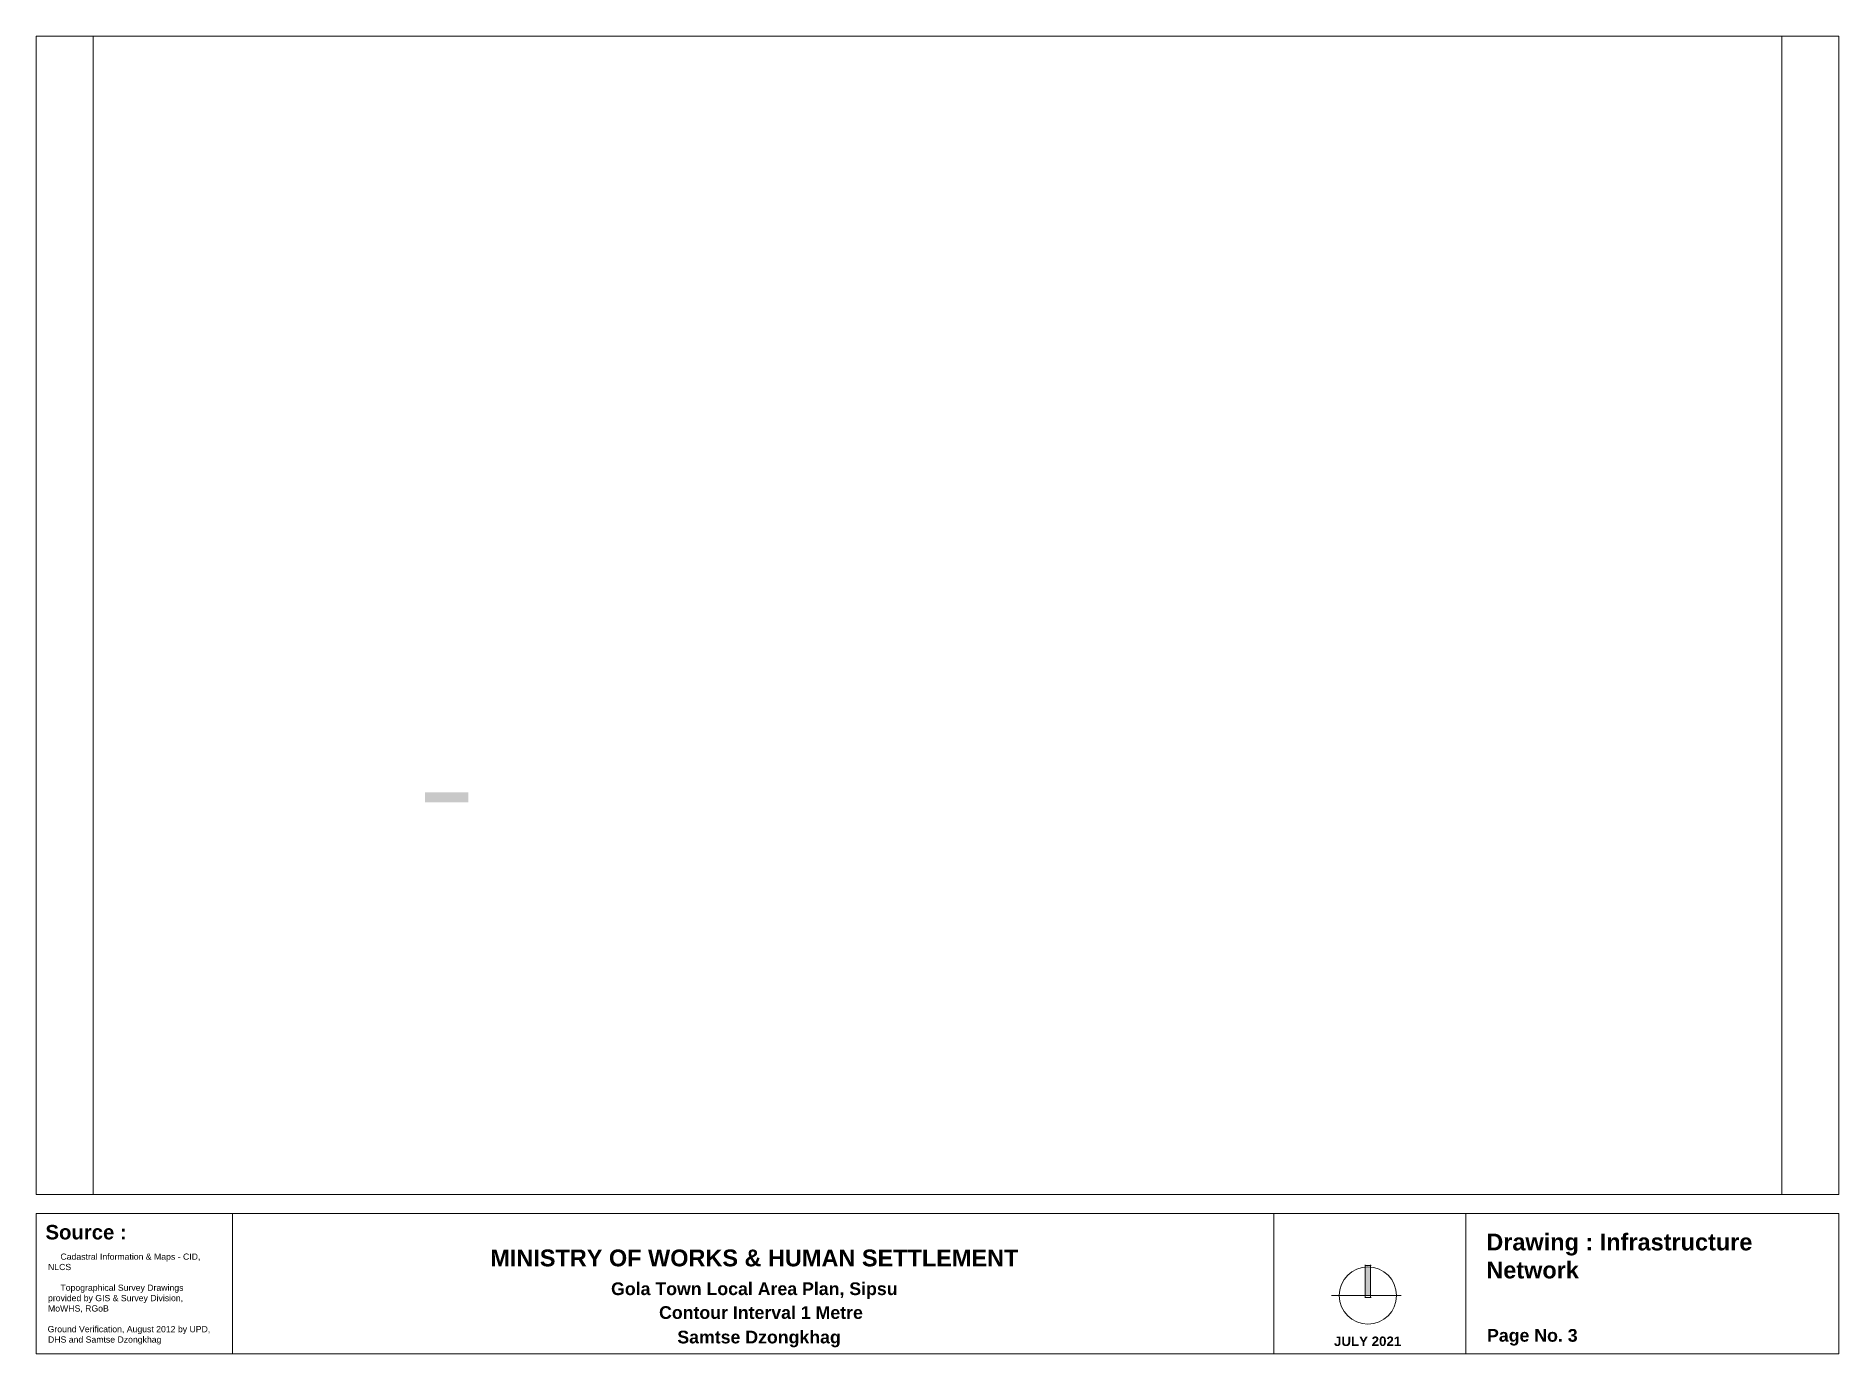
# Paper-space layout 'INFRASTRUCTURE NETWORK' of a CAD drawing. Header units: inches. Extents: x 0.9 to 15.8, y 0.2 to 11.1.
import ezdxf

# ---------------------------------------------------------------- set-up
doc = ezdxf.new("R2010")
doc.units = ezdxf.units.IN
doc.header["$MEASUREMENT"] = 0
doc.layers.add('HATCH', color=250, linetype='Continuous', lineweight=0)
doc.layers.add('Layout', color=250, linetype='Continuous', lineweight=15)
doc.styles.add('Ariel', font='arial.ttf')

psp = doc.layouts.new('INFRASTRUCTURE NETWORK')

# ---------------------------------------------------------------- hatches: boundary and pattern name
at = {"layer": 'HATCH', "true_color": 0xb6b4aa}
h = psp.add_hatch(color=253, dxfattribs=at)
h.dxf.hatch_style = 1
h.paths.add_polyline_path([(4.142, 4.881), (4.142, 4.8), (4.501, 4.8), (4.501, 4.881)])
at = {"layer": 'Layout'}
h = psp.add_hatch(color=256, dxfattribs=at)
h.paths.add_polyline_path([(11.949, 0.954, 0.023203), (11.927, 0.953), (11.927, 0.716), (11.949, 0.716)])
h.paths.add_polyline_path([(11.971, 0.953, 0.023203), (11.949, 0.954), (11.949, 0.716), (11.971, 0.716)])

# ---------------------------------------------------------------- linework, layer by layer
at = {"layer": 'Layout', "color": 253}
for p, q in [((2.549, 1.395), (2.549, 0.233)), ((11.171, 1.395), (11.171, 0.233)), ((12.76, 1.395), (12.76, 0.233))]:
    psp.add_line(p, q, dxfattribs=at)
for points in [[(0.922, 11.143), (15.849, 11.143), (15.849, 1.552), (0.922, 1.552)], [(0.922, 0.233), (15.849, 0.233), (15.849, 1.395), (0.922, 1.395)]]:
    psp.add_lwpolyline(points, close=True, dxfattribs=at)
at = {"layer": 'Layout', "lineweight": 5}
for points in [[(11.924, 0.966), (11.975, 0.966)], [(11.927, 0.97), (11.927, 0.697)], [(11.971, 0.97), (11.971, 0.697)], [(11.646, 0.716), (12.225, 0.716)], [(11.924, 0.701), (11.975, 0.701)]]:
    psp.add_lwpolyline(points, dxfattribs=at)
at = {"layer": 'Layout'}
psp.add_lwpolyline([(12.225, 0.716), (11.949, 0.716)], dxfattribs=at)
psp.add_circle((11.949, 0.716), 0.237, dxfattribs=at)

# ---------------------------------------------------------------- texts
at = {"layer": 'Layout', "attachment_point": 1, "style": 'Ariel'}
for s, insert, char_height, width in [('{\\fArial|b1|i0|c0|p34;\\C7;Source :}', (1, 1.301), 0.1203, 4.66811), ('{\\fArial|b1|i0|c0|p34;\\C7;Drawing : Infrastructure Network}', (12.929, 1.229), 0.13913, 2.85119), ('\\pi-0.1029,l0.1029;^ICadastral Information & Maps - CID, NLCS\\P^I\\P^ITopographical Survey Drawings provided by GIS & Survey Division, MoWHS, RGoB\\P\\P     Ground Verification, August 2012 by UPD, DHS and Samtse Dzongkhag', (0.918, 1.064), 0.05145, 1.4785), ('\\pi2.13349;{\\fArial|b1|i0|c0|p34;\\C7;MINISTRY OF WORKS & HUMAN SETTLEMENT}', (2.549, 1.097), 0.13913, 8.62233), ('\\pi3.13362;{\\fArial|b1|i0|c0|p34;\\C7;Gola Town Local Area Plan, Sipsu}', (2.549, 0.825), 0.10502, 8.62233), ('\\pi3.53098;{\\f@Arial Unicode MS|b1|i0|c0|p34;\\C7;Contour Interval 1 Metre}', (2.549, 0.628), 0.10502, 8.62233), ('\\pi3.68237;{\\f@Arial Unicode MS|b1|i0|c0|p34;\\C7;Samtse Dzongkhag}', (2.549, 0.425), 0.10502, 8.62233), ('{\\fArial|b1|i0|c0|p34;\\C7;JULY 2021}', (11.668, 0.377), 0.07877, 0.99564), ('{\\fArial|b1|i0|c0|p34;\\C7;Page No. 3}', (12.935, 0.439), 0.10502, 2.91413)]:
    psp.add_mtext(s, dxfattribs=dict(at, insert=insert, char_height=char_height, width=width))

# ---------------------------------------------------------------- viewports
at = {"layer": 'Layout', "color": 253, "view_target_point": (70275.252, 1496694.512)}
psp.add_viewport(center=(8.385, 6.347), size=(13.981, 9.59045), view_center_point=(70537.092, 1495955.645), view_height=505.56666, dxfattribs=at)

doc.saveas('drawing.dxf')
